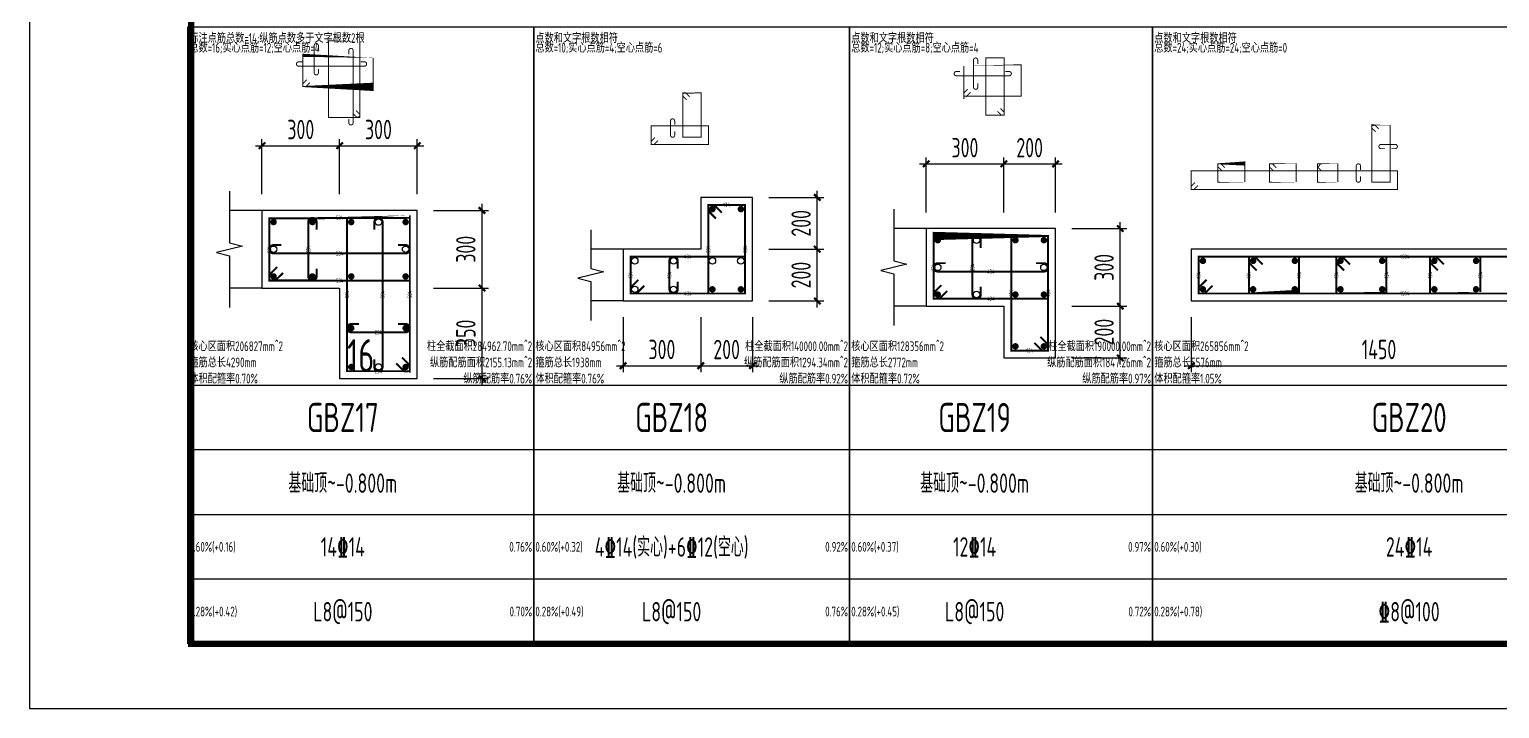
# Model space of a CAD drawing. Extents: x -1712635 to -854203, y -534641 to -21985.
# Drawn here: x -1375869 to -1353154, y -120393 to -109896 of the extents above; entities that cross this region are included whole.
import ezdxf
from ezdxf.enums import TextEntityAlignment as Align

# ---------------------------------------------------------------- set-up
doc = ezdxf.new("R2010")
doc.units = 0
doc.header["$LTSCALE"] = 1000
doc.layers.get('0').update_dxf_attribs({"linetype": 'CONTINUOUS'})
doc.layers.get('Defpoints').update_dxf_attribs({"linetype": 'CONTINUOUS'})
for name, color, linetype in [('-TK', 7, 'CONTINUOUS'), ('COLU_DE_DIM', 3, 'CONTINUOUS'), ('COLU_DE_TH', 7, 'CONTINUOUS'), ('LINK', 6, 'CONTINUOUS'), ('LINK-INDEX', 6, 'CONTINUOUS'), ('REIN', 6, 'CONTINUOUS'), ('TAB', 7, 'CONTINUOUS'), ('TAB_TEXT', 7, 'CONTINUOUS'), ('THIN', 7, 'CONTINUOUS')]:
    doc.layers.add(name, color=color, linetype=linetype)
doc.layers.add('箍筋长度', color=3, linetype='CONTINUOUS', plot=False)
doc.layers.add('配箍校核', color=34, linetype='CONTINUOUS', plot=False)
doc.styles.add('BW_Rein', font='Tssdeng.shx', dxfattribs={"width": 0.7, "bigfont": 'hztxt.shx'})
doc.styles.add('TSSD_DIMENSION', font='Tssdeng.shx', dxfattribs={"width": 0.7, "bigfont": 'tssdchn.shx'})
doc.styles.add('TSSD_REIN', font='tssdeng.shx', dxfattribs={"width": 0.7, "height": 300, "bigfont": 'tssdchn.shx'})
doc.dimstyles.new('TSSD_25_100', dxfattribs={"dimtxt": 300, "dimasz": 100, "dimexe": 100, "dimexo": 250, "dimgap": 100, "dimtad": 1, "dimdec": 0, "dimlfac": 0.25, "dimzin": 0, "dimdsep": 46, "dimtxsty": 'TSSD_DIMENSION', "dimblk": 'ARCHTICK', "dimcen": 0, "dimdle": 100, "dimclrt": 7, "dimadec": 0, "dimazin": 0, "dimtfac": 1, "dimtdec": 0, "dimtix": 1, "dimtmove": 2, "dimatfit": 3, "dimldrblk": 'ARCHTICK', "dimfxl": 0, "dimtolj": 1, "dimtzin": 0, "dimarcsym": 0})

# ---------------------------------------------------------------- blocks, each defined once
blk = doc.blocks.new('_ArchTick')
at = {"color": 0, "const_width": 0.35}
blk.add_lwpolyline([(-0.5, -0.5), (0.5, 0.5)], dxfattribs=at)
blk = doc.blocks.new('*D256')
at = {"layer": 'COLU_DE_DIM', "color": 0, "lineweight": -2}
for p, q in [((-1372376.066443432, -111693.2877394119), (-1370976.066443438, -111693.2877394119)), ((-1372276.066443432, -112443.2877394119), (-1372276.066443432, -111593.2877394119)), ((-1371076.066443438, -112443.2877394119), (-1371076.066443438, -111593.2877394119))]:
    blk.add_line(p, q, dxfattribs=at)
at = {"layer": 'Defpoints', "color": 0}
for p in [(-1371076.066443438, -111693.2877394119), (-1372276.066443432, -112693.2877394119), (-1371076.066443438, -112693.2877394119)]:
    blk.add_point(p, dxfattribs=at)
at = {"layer": 'COLU_DE_DIM', "color": 0, "lineweight": -2, "xscale": 100, "yscale": 100, "zscale": 100, "rotation": 180}
blk.add_blockref('_ArchTick', (-1372276.066443432, -111693.2877394119), dxfattribs=at)
at = {"layer": 'COLU_DE_DIM', "color": 0, "lineweight": -2, "xscale": 100, "yscale": 100, "zscale": 100}
blk.add_blockref('_ArchTick', (-1371076.066443438, -111693.2877394119), dxfattribs=at)
at = {"layer": 'COLU_DE_DIM', "color": 7, "insert": (-1371676.066443435, -111443.2877394119), "char_height": 300, "attachment_point": 5, "style": 'TSSD_DIMENSION'}
blk.add_mtext('\\A1;300', dxfattribs=at)
blk = doc.blocks.new('*D257')
at = {"layer": 'COLU_DE_DIM', "color": 0, "lineweight": -2}
for p, q in [((-1371176.066443438, -111693.2877394119), (-1369776.066443438, -111693.2877394119)), ((-1371076.066443438, -112443.2877394119), (-1371076.066443438, -111593.2877394119)), ((-1369876.066443438, -112443.2877394119), (-1369876.066443438, -111593.2877394119))]:
    blk.add_line(p, q, dxfattribs=at)
at = {"layer": 'Defpoints', "color": 0}
for p in [(-1369876.066443438, -111693.2877394119), (-1371076.066443438, -112693.2877394119), (-1369876.066443438, -112693.2877394119)]:
    blk.add_point(p, dxfattribs=at)
at = {"layer": 'COLU_DE_DIM', "color": 0, "lineweight": -2, "xscale": 100, "yscale": 100, "zscale": 100, "rotation": 180}
blk.add_blockref('_ArchTick', (-1371076.066443438, -111693.2877394119), dxfattribs=at)
at = {"layer": 'COLU_DE_DIM', "color": 0, "lineweight": -2, "xscale": 100, "yscale": 100, "zscale": 100}
blk.add_blockref('_ArchTick', (-1369876.066443438, -111693.2877394119), dxfattribs=at)
at = {"layer": 'COLU_DE_DIM', "color": 7, "insert": (-1370476.066443438, -111443.2877394119), "char_height": 300, "attachment_point": 5, "style": 'TSSD_DIMENSION'}
blk.add_mtext('\\A1;300', dxfattribs=at)
blk = doc.blocks.new('*D258')
at = {"layer": 'COLU_DE_DIM', "color": 0, "lineweight": -2}
for p, q in [((-1368876.066443438, -115392.7904348214), (-1368876.066443438, -113793.2877404629)), ((-1369626.066443438, -113893.2877404629), (-1368776.066443438, -113893.2877404629)), ((-1369626.066443438, -115292.7904348214), (-1368776.066443438, -115292.7904348214))]:
    blk.add_line(p, q, dxfattribs=at)
at = {"layer": 'Defpoints', "color": 0}
for p in [(-1369876.066443438, -113893.2877404629), (-1368876.066443438, -113893.2877404629), (-1369876.066443438, -115292.7904348214)]:
    blk.add_point(p, dxfattribs=at)
at = {"layer": 'COLU_DE_DIM', "color": 0, "lineweight": -2, "xscale": 100, "yscale": 100, "zscale": 100}
for p, rotation in [((-1368876.066443438, -113893.2877404629), 90), ((-1368876.066443438, -115292.7904348214), 270)]:
    blk.add_blockref('_ArchTick', p, dxfattribs=dict(at, rotation=rotation))
at = {"layer": 'COLU_DE_DIM', "color": 7, "insert": (-1369126.066443438, -114593.0390876424), "char_height": 300, "attachment_point": 5, "rotation": 90, "style": 'TSSD_DIMENSION'}
blk.add_mtext('\\A1;350', dxfattribs=at)
blk = doc.blocks.new('*D259')
at = {"layer": 'COLU_DE_DIM', "color": 0, "lineweight": -2}
for p, q in [((-1368876.066443438, -113993.2877404629), (-1368876.066443438, -112593.2877394375)), ((-1369626.066443438, -112693.2877394375), (-1368776.066443438, -112693.2877394375)), ((-1369626.066443438, -113893.2877404629), (-1368776.066443438, -113893.2877404629))]:
    blk.add_line(p, q, dxfattribs=at)
at = {"layer": 'Defpoints', "color": 0}
for p in [(-1369876.066443438, -112693.2877394375), (-1368876.066443438, -112693.2877394375), (-1369876.066443438, -113893.2877404629)]:
    blk.add_point(p, dxfattribs=at)
at = {"layer": 'COLU_DE_DIM', "color": 0, "lineweight": -2, "xscale": 100, "yscale": 100, "zscale": 100}
for p, rotation in [((-1368876.066443438, -112693.2877394375), 90), ((-1368876.066443438, -113893.2877404629), 270)]:
    blk.add_blockref('_ArchTick', p, dxfattribs=dict(at, rotation=rotation))
at = {"layer": 'COLU_DE_DIM', "color": 7, "insert": (-1369126.066443438, -113293.2877399504), "char_height": 300, "attachment_point": 5, "rotation": 90, "style": 'TSSD_DIMENSION'}
blk.add_mtext('\\A1;300', dxfattribs=at)
blk = doc.blocks.new('*D260')
at = {"layer": 'COLU_DE_DIM', "color": 0, "lineweight": -2}
for p, q in [((-1366696.451381668, -114342.7904348215), (-1366696.451381668, -115192.7904348215)), ((-1365496.451381821, -114342.7904348215), (-1365496.451381821, -115192.7904348215)), ((-1366796.451381668, -115092.7904348215), (-1365396.451381821, -115092.7904348215))]:
    blk.add_line(p, q, dxfattribs=at)
at = {"layer": 'Defpoints', "color": 0}
for p in [(-1366696.451381668, -114092.7904348215), (-1365496.451381821, -114092.7904348215), (-1365496.451381821, -115092.7904348215)]:
    blk.add_point(p, dxfattribs=at)
at = {"layer": 'COLU_DE_DIM', "color": 0, "lineweight": -2, "xscale": 100, "yscale": 100, "zscale": 100, "rotation": 180}
blk.add_blockref('_ArchTick', (-1366696.451381668, -115092.7904348215), dxfattribs=at)
at = {"layer": 'COLU_DE_DIM', "color": 0, "lineweight": -2, "xscale": 100, "yscale": 100, "zscale": 100}
blk.add_blockref('_ArchTick', (-1365496.451381821, -115092.7904348215), dxfattribs=at)
at = {"layer": 'COLU_DE_DIM', "color": 7, "insert": (-1366096.451381744, -114842.7904348215), "char_height": 300, "attachment_point": 5, "style": 'TSSD_DIMENSION'}
blk.add_mtext('\\A1;300', dxfattribs=at)
blk = doc.blocks.new('*D261')
at = {"layer": 'COLU_DE_DIM', "color": 0, "lineweight": -2}
for p, q in [((-1365496.451381821, -114342.7904348215), (-1365496.451381821, -115192.7904348215)), ((-1364696.451381821, -114342.7904348215), (-1364696.451381821, -115192.7904348215)), ((-1365596.451381821, -115092.7904348215), (-1364596.451381821, -115092.7904348215))]:
    blk.add_line(p, q, dxfattribs=at)
at = {"layer": 'Defpoints', "color": 0}
for p in [(-1365496.451381821, -114092.7904348215), (-1364696.451381821, -114092.7904348215), (-1364696.451381821, -115092.7904348215)]:
    blk.add_point(p, dxfattribs=at)
at = {"layer": 'COLU_DE_DIM', "color": 0, "lineweight": -2, "xscale": 100, "yscale": 100, "zscale": 100, "rotation": 180}
blk.add_blockref('_ArchTick', (-1365496.451381821, -115092.7904348215), dxfattribs=at)
at = {"layer": 'COLU_DE_DIM', "color": 0, "lineweight": -2, "xscale": 100, "yscale": 100, "zscale": 100}
blk.add_blockref('_ArchTick', (-1364696.451381821, -115092.7904348215), dxfattribs=at)
at = {"layer": 'COLU_DE_DIM', "color": 7, "insert": (-1365096.451381821, -114842.7904348215), "char_height": 300, "attachment_point": 5, "style": 'TSSD_DIMENSION'}
blk.add_mtext('\\A1;200', dxfattribs=at)
blk = doc.blocks.new('*D262')
at = {"layer": 'COLU_DE_DIM', "color": 0, "lineweight": -2}
for p, q in [((-1364446.451381821, -113292.7904347811), (-1363596.451381821, -113292.7904347811)), ((-1363696.451381821, -114192.7904347746), (-1363696.451381821, -113192.7904347811)), ((-1364446.451381821, -114092.7904347746), (-1363596.451381821, -114092.7904347746))]:
    blk.add_line(p, q, dxfattribs=at)
at = {"layer": 'Defpoints', "color": 0}
for p in [(-1364696.451381821, -113292.7904347811), (-1363696.451381821, -113292.7904347811), (-1364696.451381821, -114092.7904347746)]:
    blk.add_point(p, dxfattribs=at)
at = {"layer": 'COLU_DE_DIM', "color": 0, "lineweight": -2, "xscale": 100, "yscale": 100, "zscale": 100}
for p, rotation in [((-1363696.451381821, -113292.7904347811), 90), ((-1363696.451381821, -114092.7904347746), 270)]:
    blk.add_blockref('_ArchTick', p, dxfattribs=dict(at, rotation=rotation))
at = {"layer": 'COLU_DE_DIM', "color": 7, "insert": (-1363946.451381821, -113692.7904347781), "char_height": 300, "attachment_point": 5, "rotation": 90, "style": 'TSSD_DIMENSION'}
blk.add_mtext('\\A1;200', dxfattribs=at)
blk = doc.blocks.new('*D263')
at = {"layer": 'COLU_DE_DIM', "color": 0, "lineweight": -2}
for p, q in [((-1363696.451381821, -113392.7904347811), (-1363696.451381821, -112392.7904347676)), ((-1364446.451381821, -112492.7904347676), (-1363596.451381821, -112492.7904347676)), ((-1364446.451381821, -113292.7904347811), (-1363596.451381821, -113292.7904347811))]:
    blk.add_line(p, q, dxfattribs=at)
at = {"layer": 'Defpoints', "color": 0}
for p in [(-1364696.451381821, -112492.7904347676), (-1363696.451381821, -112492.7904347676), (-1364696.451381821, -113292.7904347811)]:
    blk.add_point(p, dxfattribs=at)
at = {"layer": 'COLU_DE_DIM', "color": 0, "lineweight": -2, "xscale": 100, "yscale": 100, "zscale": 100}
for p, rotation in [((-1363696.451381821, -112492.7904347676), 90), ((-1363696.451381821, -113292.7904347811), 270)]:
    blk.add_blockref('_ArchTick', p, dxfattribs=dict(at, rotation=rotation))
at = {"layer": 'COLU_DE_DIM', "color": 7, "insert": (-1363946.451381821, -112892.7904347746), "char_height": 300, "attachment_point": 5, "rotation": 90, "style": 'TSSD_DIMENSION'}
blk.add_mtext('\\A1;200', dxfattribs=at)
blk = doc.blocks.new('*D264')
at = {"layer": 'COLU_DE_DIM', "color": 0, "lineweight": -2}
for p, q in [((-1362114.754358639, -111973.8605514397), (-1360714.754358723, -111973.8605514397)), ((-1362014.754358639, -112723.8605514397), (-1362014.754358639, -111873.8605514397)), ((-1360814.754358723, -112723.8605514397), (-1360814.754358723, -111873.8605514397))]:
    blk.add_line(p, q, dxfattribs=at)
at = {"layer": 'Defpoints', "color": 0}
for p in [(-1360814.754358723, -111973.8605514397), (-1362014.754358639, -112973.8605514397), (-1360814.754358723, -112973.8605514397)]:
    blk.add_point(p, dxfattribs=at)
at = {"layer": 'COLU_DE_DIM', "color": 0, "lineweight": -2, "xscale": 100, "yscale": 100, "zscale": 100, "rotation": 180}
blk.add_blockref('_ArchTick', (-1362014.754358639, -111973.8605514397), dxfattribs=at)
at = {"layer": 'COLU_DE_DIM', "color": 0, "lineweight": -2, "xscale": 100, "yscale": 100, "zscale": 100}
blk.add_blockref('_ArchTick', (-1360814.754358723, -111973.8605514397), dxfattribs=at)
at = {"layer": 'COLU_DE_DIM', "color": 7, "insert": (-1361414.754358681, -111723.8605514397), "char_height": 300, "attachment_point": 5, "style": 'TSSD_DIMENSION'}
blk.add_mtext('\\A1;300', dxfattribs=at)
blk = doc.blocks.new('*D265')
at = {"layer": 'COLU_DE_DIM', "color": 0, "lineweight": -2}
for p, q in [((-1360914.754358723, -111973.8605514397), (-1359914.754358723, -111973.8605514397)), ((-1360814.754358723, -112723.8605514397), (-1360814.754358723, -111873.8605514397)), ((-1360014.754358723, -112723.8605514397), (-1360014.754358723, -111873.8605514397))]:
    blk.add_line(p, q, dxfattribs=at)
at = {"layer": 'Defpoints', "color": 0}
for p in [(-1360014.754358723, -111973.8605514397), (-1360814.754358723, -112973.8605514397), (-1360014.754358723, -112973.8605514397)]:
    blk.add_point(p, dxfattribs=at)
at = {"layer": 'COLU_DE_DIM', "color": 0, "lineweight": -2, "xscale": 100, "yscale": 100, "zscale": 100, "rotation": 180}
blk.add_blockref('_ArchTick', (-1360814.754358723, -111973.8605514397), dxfattribs=at)
at = {"layer": 'COLU_DE_DIM', "color": 0, "lineweight": -2, "xscale": 100, "yscale": 100, "zscale": 100}
blk.add_blockref('_ArchTick', (-1360014.754358723, -111973.8605514397), dxfattribs=at)
at = {"layer": 'COLU_DE_DIM', "color": 7, "insert": (-1360414.754358723, -111723.8605514397), "char_height": 300, "attachment_point": 5, "style": 'TSSD_DIMENSION'}
blk.add_mtext('\\A1;200', dxfattribs=at)
blk = doc.blocks.new('*D266')
at = {"layer": 'COLU_DE_DIM', "color": 0, "lineweight": -2}
for p, q in [((-1359764.754358723, -114173.8605583827), (-1358914.754358723, -114173.8605583827)), ((-1359014.754358723, -115073.8605584078), (-1359014.754358723, -114073.8605583827)), ((-1359764.754358723, -114973.8605584078), (-1358914.754358723, -114973.8605584078))]:
    blk.add_line(p, q, dxfattribs=at)
at = {"layer": 'Defpoints', "color": 0}
for p in [(-1360014.754358723, -114173.8605583827), (-1359014.754358723, -114173.8605583827), (-1360014.754358723, -114973.8605584078)]:
    blk.add_point(p, dxfattribs=at)
at = {"layer": 'COLU_DE_DIM', "color": 0, "lineweight": -2, "xscale": 100, "yscale": 100, "zscale": 100}
for p, rotation in [((-1359014.754358723, -114173.8605583827), 90), ((-1359014.754358723, -114973.8605584078), 270)]:
    blk.add_blockref('_ArchTick', p, dxfattribs=dict(at, rotation=rotation))
at = {"layer": 'COLU_DE_DIM', "color": 7, "insert": (-1359264.754358723, -114573.8605583955), "char_height": 300, "attachment_point": 5, "rotation": 90, "style": 'TSSD_DIMENSION'}
blk.add_mtext('\\A1;200', dxfattribs=at)
blk = doc.blocks.new('*D267')
at = {"layer": 'COLU_DE_DIM', "color": 0, "lineweight": -2}
for p, q in [((-1359014.754358723, -114273.8605583827), (-1359014.754358723, -112873.8605531747)), ((-1359764.754358723, -112973.8605531747), (-1358914.754358723, -112973.8605531747)), ((-1359764.754358723, -114173.8605583827), (-1358914.754358723, -114173.8605583827))]:
    blk.add_line(p, q, dxfattribs=at)
at = {"layer": 'Defpoints', "color": 0}
for p in [(-1360014.754358723, -112973.8605531747), (-1359014.754358723, -112973.8605531747), (-1360014.754358723, -114173.8605583827)]:
    blk.add_point(p, dxfattribs=at)
at = {"layer": 'COLU_DE_DIM', "color": 0, "lineweight": -2, "xscale": 100, "yscale": 100, "zscale": 100}
for p, rotation in [((-1359014.754358723, -112973.8605531747), 90), ((-1359014.754358723, -114173.8605583827), 270)]:
    blk.add_blockref('_ArchTick', p, dxfattribs=dict(at, rotation=rotation))
at = {"layer": 'COLU_DE_DIM', "color": 7, "insert": (-1359264.754358723, -113573.8605557789), "char_height": 300, "attachment_point": 5, "rotation": 90, "style": 'TSSD_DIMENSION'}
blk.add_mtext('\\A1;300', dxfattribs=at)
blk = doc.blocks.new('A1')
blk.add_lwpolyline([(0, 59400), (0, 0), (84100, 0), (84100, 59400)], close=True)
at = {"const_width": 100}
blk.add_lwpolyline([(2500, 58400), (2500, 1000), (83100, 1000), (83100, 58400)], close=True, dxfattribs=at)
blk = doc.blocks.new('*D2584')
at = {"layer": 'COLU_DE_DIM', "color": 0, "lineweight": -2}
for p, q in [((-1357917.867364272, -114342.7904348215), (-1357917.867364272, -115192.7904348215)), ((-1352117.851819812, -114342.7904348215), (-1352117.851819812, -115192.7904348215)), ((-1358017.867364272, -115092.7904348215), (-1352017.851819812, -115092.7904348215))]:
    blk.add_line(p, q, dxfattribs=at)
at = {"layer": 'Defpoints', "color": 0}
for p in [(-1357917.867364272, -114092.7904348215), (-1352117.851819812, -114092.7904348215), (-1352117.851819812, -115092.7904348215)]:
    blk.add_point(p, dxfattribs=at)
at = {"layer": 'COLU_DE_DIM', "color": 0, "lineweight": -2, "xscale": 100, "yscale": 100, "zscale": 100, "rotation": 180}
blk.add_blockref('_ArchTick', (-1357917.867364272, -115092.7904348215), dxfattribs=at)
at = {"layer": 'COLU_DE_DIM', "color": 0, "lineweight": -2, "xscale": 100, "yscale": 100, "zscale": 100}
blk.add_blockref('_ArchTick', (-1352117.851819812, -115092.7904348215), dxfattribs=at)
at = {"layer": 'COLU_DE_DIM', "color": 7, "insert": (-1355017.859592042, -114842.7904348215), "char_height": 300, "attachment_point": 5, "style": 'TSSD_DIMENSION'}
blk.add_mtext('\\A1;1450', dxfattribs=at)

msp = doc.modelspace()

# ---------------------------------------------------------------- linework, layer by layer
at = {"layer": 'COLU_DE_TH'}
msp.add_lwpolyline([(-1351317.851819824, -111692.7904341149), (-1352117.851819812, -111692.816768388), (-1352117.851819802, -113292.7904348215), (-1357917.867364272, -113292.7904348215), (-1357917.867364272, -114092.7904348215), (-1351317.851819802, -114092.7904348215), (-1351317.851819824, -111692.7904341149)], close=True, dxfattribs=at)
at = {"layer": 'COLU_DE_TH', "color": 7}
for points in [[(-1366696.451381668, -113292.7904347811), (-1366696.451381593, -114092.7904347746), (-1364696.451381821, -114092.7904347676), (-1364696.451381821, -112492.7904347676), (-1365496.451381821, -112492.7904347676), (-1365496.451381821, -113292.7904347676), (-1366696.451381668, -113292.7904347811)], [(-1372276.066443432, -112693.2877394375), (-1372276.06644342, -113893.2877404629), (-1371076.066443438, -113893.2877394119), (-1371076.066443438, -115292.7904348215), (-1369876.066443438, -115292.7904348215), (-1369876.066443438, -112693.2877394119), (-1372276.066443432, -112693.2877394375)], [(-1362014.754358639, -112973.8605531747), (-1362014.754358641, -114173.8605583827), (-1360814.754358723, -114173.8605584078), (-1360814.754358723, -114973.8605584078), (-1360014.754358723, -114973.8605584078), (-1360014.754359304, -112973.8605514397), (-1362014.754358639, -112973.8605531747)]]:
    msp.add_lwpolyline(points, close=True, dxfattribs=at)
at = {"layer": 'LINK', "color": 6, "const_width": 30}
for points in [[(-1365261.45138176, -112819.7143163632), (-1365381.451381821, -112699.7143164241), (-1365381.451381824, -112607.7904347484), (-1364811.45138182, -112607.7904347404), (-1364811.45138182, -113977.7904347663), (-1365381.451381824, -113977.7904347752), (-1365381.451381824, -112607.7904347484), (-1365289.527500233, -112607.790434742), (-1365169.527500172, -112727.7904346811)], [(-1371949.14256184, -113658.2877401948), (-1372069.142561747, -113778.2877402878), (-1372161.066443421, -113778.2877403666), (-1372161.06644343, -112808.2877394308), (-1369991.066443416, -112808.2877394049), (-1369991.066443416, -113778.2877384664), (-1372161.066443421, -113778.2877403666), (-1372161.066443423, -113686.3638587541), (-1372041.066443516, -113566.3638586612)], [(-1370111.06644323, -114965.8665532415), (-1369991.066443441, -115085.8665534517), (-1369991.066443441, -115177.790434817), (-1370961.066443434, -115177.790434817), (-1370961.066443435, -112808.2877394354), (-1369991.066443437, -112808.287739425), (-1369991.066443441, -115177.790434817), (-1370082.990325133, -115177.7904348217), (-1370202.990324923, -115057.7904346115)], [(-1361687.830477085, -113938.8605584499), (-1361807.830477141, -114058.8605583938), (-1361899.75435864, -114058.8605583921), (-1361899.754358638, -113088.8605530759), (-1360129.754359265, -113088.8605515457), (-1360129.754358983, -114058.860558433), (-1361899.75435864, -114058.8605583921), (-1361899.754358627, -113966.936676822), (-1361779.754358571, -113846.9366768782)], [(-1360249.754358845, -114646.9366767475), (-1360129.754358786, -114766.9366766881), (-1360129.75435876, -114858.8605583775), (-1360699.754358726, -114858.8605583775), (-1360699.754358726, -113088.8605520084), (-1360129.75435927, -113088.8605515138), (-1360129.75435876, -114858.8605583775), (-1360221.678240389, -114858.860558382), (-1360341.678240448, -114738.8605584414)], [(-1366369.52750008, -113857.7904347491), (-1366489.527500051, -113977.7904347782), (-1366581.451381612, -113977.7904347789), (-1366581.451381666, -113407.7904347788), (-1364811.451381872, -113407.7904347634), (-1364811.451381872, -113977.7904347759), (-1366581.451381612, -113977.7904347789), (-1366581.451381612, -113885.8665532626), (-1366461.451381641, -113765.8665532335)]]:
    msp.add_lwpolyline(points, dxfattribs=at)
for points in [[(-1371431.06631748, -112993.2882356482), (-1371431.06631748, -112873.2882356482, 1), (-1371561.06631748, -112873.2882356482), (-1371561.0656228, -113713.3021421537, 1), (-1371431.0656228, -113713.3021421537), (-1371431.0656228, -113593.3021421537)], [(-1370541.066443437, -114992.7904348148), (-1370541.066443437, -115112.7904348148, 1), (-1370411.066443437, -115112.7904348148), (-1370411.066443438, -112873.2877394262, 1), (-1370541.066443438, -112873.2877394262), (-1370541.066443438, -112993.2877394262)], [(-1361169.754358684, -113273.8605519789), (-1361169.754358684, -113153.8605519789, 1), (-1361299.754358684, -113153.8605519789), (-1361299.754358684, -113993.8605584159, 1), (-1361169.754358684, -113993.8605584159), (-1361169.754358684, -113873.8605584159)], [(-1371976.066443421, -113228.2877398671), (-1372096.066443421, -113228.2877398671, 1), (-1372096.066443421, -113358.2877398671), (-1370056.066443423, -113358.2877398427, 1), (-1370056.066443423, -113228.2877398427), (-1370176.066443423, -113228.2877398427)], [(-1365851.451381739, -113592.7904347655), (-1365851.451381739, -113472.7904347655, 1), (-1365981.451381739, -113472.7904347655), (-1365981.451381739, -113912.7904347776, 1), (-1365851.451381739, -113912.7904347776), (-1365851.451381739, -113792.7904347776)], [(-1361714.754358275, -113508.8605557038), (-1361834.754358275, -113508.8605557038, 1), (-1361834.754358275, -113638.8605557038), (-1360194.754358893, -113638.860554286, 1), (-1360194.754358893, -113508.860554286), (-1360314.754358893, -113508.860554286)], [(-1370776.065815312, -114447.7904214885), (-1370896.065815312, -114447.7904214885, 1), (-1370896.065815312, -114577.7904214885), (-1370056.066462455, -114577.7904481172, 1), (-1370056.066462455, -114447.7904481172), (-1370176.066462455, -114447.7904481172)]]:
    msp.add_lwpolyline(points, format="xyb", dxfattribs=at)
at = {"layer": 'LINK', "const_width": 30}
for points in [[(-1357590.943482731, -113857.790434832), (-1357710.94348274, -113977.7904348231), (-1357802.86736427, -113977.7904348228), (-1357802.86736427, -113407.7904348231), (-1351432.851819803, -113407.7904348227), (-1351432.851819797, -113977.7904348223), (-1357802.86736427, -113977.7904348228), (-1357802.867364265, -113885.8665532843), (-1357682.867364257, -113765.8665532932)], [(-1356907.867364296, -113619.7143163776), (-1357027.86736427, -113499.7143163511), (-1357027.86736427, -113407.7904348173), (-1356252.86736427, -113407.790434821), (-1356252.867364267, -113977.7904348243), (-1357027.86736427, -113977.7904348208), (-1357027.86736427, -113407.7904348173), (-1356935.943482694, -113407.790434816), (-1356815.94348272, -113527.7904348426)], [(-1355557.867364296, -113619.7143163776), (-1355677.86736427, -113499.7143163511), (-1355677.86736427, -113407.7904348173), (-1354902.86736427, -113407.790434821), (-1354902.867364267, -113977.7904348243), (-1355677.86736427, -113977.7904348208), (-1355677.86736427, -113407.7904348173), (-1355585.943482694, -113407.790434816), (-1355465.94348272, -113527.7904348426)], [(-1354107.867364296, -113619.7143163707), (-1354227.86736427, -113499.7143163441), (-1354227.86736427, -113407.7904348103), (-1353452.86736427, -113407.790434814), (-1353452.867364267, -113977.7904348174), (-1354227.86736427, -113977.7904348138), (-1354227.86736427, -113407.7904348103), (-1354135.943482694, -113407.7904348091), (-1354015.94348272, -113527.7904348356)]]:
    msp.add_lwpolyline(points, dxfattribs=at)
at = {"layer": 'LINK-INDEX', "color": 6, "const_width": 15.00000095367432}
for points in [[(-1371404.527017647, -110207.3190151982), (-1371404.527017647, -110147.3190151982, 1), (-1371469.527017647, -110147.3190151982), (-1371469.527017647, -110567.3190184167, 1), (-1371404.527017647, -110567.3190184167), (-1371404.527017647, -110507.3190184167)], [(-1371651.066443428, -110398.091793041), (-1371711.066443428, -110398.091793041, 1), (-1371711.066443428, -110463.091793041), (-1370691.066443429, -110463.0917930289, 1), (-1370691.066443429, -110398.0917930289), (-1370751.066443429, -110398.0917930289)], [(-1370933.566443436, -111280.3431405149), (-1370933.566443436, -111340.3431405149, 1), (-1370868.566443436, -111340.3431405149), (-1370868.566443436, -110220.5917928206, 1), (-1370933.566443436, -110220.5917928206), (-1370933.566443436, -110280.5917928206)], [(-1361217.254358683, -110429.4310542363), (-1361217.254358683, -110369.4310542363, 1), (-1361282.254358683, -110369.4310542363), (-1361282.254358683, -110789.4310574548, 1), (-1361217.254358683, -110789.4310574548), (-1361217.254358683, -110729.4310574548)], [(-1361489.754358479, -110546.9310560988), (-1361549.754358479, -110546.9310560988, 1), (-1361549.754358479, -110611.9310560988), (-1360729.754358788, -110611.9310553899, 1), (-1360729.754358788, -110546.9310553899), (-1360789.754358788, -110546.9310553899)], [(-1365898.951381742, -111370.2887885715), (-1365898.951381742, -111310.2887885715, 1), (-1365963.951381742, -111310.2887885715), (-1365963.951381742, -111530.2887885776, 1), (-1365898.951381742, -111530.2887885776), (-1365898.951381742, -111470.2887885776)]]:
    msp.add_lwpolyline(points, format="xyb", dxfattribs=at)
for points in [[(-1370823.566443636, -111150.2559751105), (-1370763.566443431, -111210.2559749055), (-1370763.566443434, -111256.2179158866), (-1371248.566443434, -111256.2179158866), (-1371248.566443434, -110071.4665681959), (-1370763.566443432, -110071.4665681907), (-1370763.566443434, -111256.2179158866), (-1370809.528384095, -111256.2179158837), (-1370869.528384299, -111196.2179160887)], [(-1371537.604502641, -110718.0917933258), (-1371597.604502601, -110778.0917933655), (-1371643.566443436, -110778.0917934037), (-1371643.566443441, -110293.0917929446), (-1370558.566443413, -110293.0917929316), (-1370558.566443412, -110778.0917924536), (-1371643.566443436, -110778.0917934037), (-1371643.566443426, -110732.1298526019), (-1371583.566443465, -110672.1298525622)], [(-1360867.254358651, -111115.9691165089), (-1360807.25435874, -111175.9691165975), (-1360807.254358721, -111221.9310573886), (-1361092.254358697, -111221.9310573886), (-1361092.254358697, -110336.9310542648), (-1360807.254358975, -110336.9310540175), (-1360807.254358721, -111221.9310573886), (-1360853.216299675, -111221.9310573972), (-1360913.216299586, -111161.9310573086)], [(-1361326.29241784, -110866.931057883), (-1361386.292417606, -110926.9310581168), (-1361432.254358647, -110926.9310581082), (-1361432.254358646, -110441.9310554654), (-1360547.254358976, -110441.9310547003), (-1360547.254358835, -110926.9310581287), (-1361432.254358647, -110926.9310581082), (-1361432.25435863, -110880.9691174504), (-1361372.254358864, -110820.9691172166)], [(-1365713.951381492, -110983.750729316), (-1365773.951381773, -110923.7507295967), (-1365773.951381772, -110877.78878855), (-1365488.951381792, -110877.788788546), (-1365488.951381792, -111562.7887886007), (-1365773.951381772, -111562.7887886051), (-1365773.951381772, -110877.78878855), (-1365727.989441173, -110877.7887885667), (-1365667.989440892, -110937.788788286)], [(-1366157.989440893, -111612.7887886012), (-1366217.989440923, -111672.7887885715), (-1366263.951381697, -111672.7887885764), (-1366263.951381724, -111387.7887885809), (-1365378.951381793, -111387.7887885732), (-1365378.951381793, -111672.7887885749), (-1366263.951381697, -111672.7887885764), (-1366263.951381708, -111626.8268477411), (-1366203.951381678, -111566.8268477707)]]:
    msp.add_lwpolyline(points, dxfattribs=at)
at = {"layer": 'LINK-INDEX', "const_width": 15.00000095367432}
for points in [[(-1355068.758050722, -111479.7540138028), (-1355128.759038281, -111419.7550013781), (-1355128.759038285, -111373.7938170237), (-1354843.759038294, -111373.7844354389), (-1354843.759038283, -112258.7825429896), (-1355128.759038277, -112258.7825429895), (-1355128.759038285, -111373.7938170237), (-1355082.797853994, -111373.7923040743), (-1355022.796866435, -111433.7913164991)], [(-1357445.587478343, -112079.7408627805), (-1357505.587478334, -112019.7408627711), (-1357505.587478334, -111973.7789220258), (-1357090.585535271, -111973.7789220277), (-1357090.58553527, -112258.7789220305), (-1357505.587478334, -112258.7789220288), (-1357505.587478334, -111973.7789220258), (-1357459.625537573, -111973.7789220242), (-1357399.625537582, -112033.7789220336)], [(-1356650.558838966, -112079.7408627805), (-1356710.558838957, -112019.7408627711), (-1356710.558838957, -111973.7789220258), (-1356295.556895894, -111973.7789220277), (-1356295.556895892, -112258.7789220305), (-1356710.558838957, -112258.7789220288), (-1356710.558838957, -111973.7789220258), (-1356664.596898195, -111973.7789220242), (-1356604.596898205, -112033.7789220336)], [(-1355908.764867483, -112079.7408627805), (-1355968.764867474, -112019.7408627711), (-1355968.764867474, -111973.7789220258), (-1355653.762924411, -111973.7789220277), (-1355653.762924409, -112258.7789220305), (-1355968.764867474, -112258.7789220288), (-1355968.764867474, -111973.7789220258), (-1355922.802926712, -111973.7789220242), (-1355962.802926722, -112033.7789220336)], [(-1357812.804869754, -112308.7789220855), (-1357872.804869812, -112368.7789220285), (-1357918.766810525, -112368.7789220294), (-1357918.766810525, -112083.7789220283), (-1354733.759038294, -112083.7789220282), (-1354733.75903829, -112368.7789220292), (-1357918.766810525, -112368.7789220294), (-1357918.766810531, -112322.8169812219), (-1357858.766810474, -112262.8169812789)]]:
    msp.add_lwpolyline(points, dxfattribs=at)
for points in [[(-1354826.25903829, -111738.7804031804), (-1354766.25903829, -111738.7804031804, 1), (-1354766.25903829, -111673.7804031804), (-1354986.259038285, -111673.7804031804, 1), (-1354986.259038285, -111738.7804031804), (-1354926.259038285, -111738.7804031804)], [(-1355303.760981344, -112066.2789220333), (-1355303.760981344, -112006.2789220333, 1), (-1355368.760981344, -112006.2789220333), (-1355368.760981342, -112226.2789220328, 1), (-1355303.760981342, -112226.2789220328), (-1355303.760981342, -112166.2789220328)]]:
    msp.add_lwpolyline(points, format="xyb", dxfattribs=at)
at = {"layer": 'REIN', "color": 6, "const_width": 50}
for points in [[(-1365341.45138182, -112672.7904347621, 1), (-1365291.45138182, -112672.7904347621, 1), (-1365341.45138182, -112672.7904347621)], [(-1364901.451381824, -112672.7904347559, 1), (-1364851.451381824, -112672.7904347559, 1), (-1364901.451381824, -112672.7904347559)], [(-1372121.066443426, -112873.2877394264, 1), (-1372071.066443426, -112873.2877394264, 1), (-1372121.066443426, -112873.2877394264)], [(-1371521.06631748, -112873.2882356482, 1), (-1371471.06631748, -112873.2882356482, 1), (-1371521.06631748, -112873.2882356482)], [(-1370921.066443434, -112873.2877394158, 1), (-1370871.066443434, -112873.2877394158, 1), (-1370921.066443434, -112873.2877394158)], [(-1370081.066443428, -112873.287739402, 1), (-1370031.066443428, -112873.287739402, 1), (-1370081.066443428, -112873.287739402)], [(-1361859.754358639, -113153.8605530189, 1), (-1361809.754358639, -113153.8605530189, 1), (-1361859.754358639, -113153.8605530189)], [(-1360659.75435873, -113153.8605519788, 1), (-1360609.75435873, -113153.8605519788, 1), (-1360659.75435873, -113153.8605519788)], [(-1360219.754359256, -113153.8605516011, 1), (-1360169.754359256, -113153.8605516011, 1), (-1360219.754359256, -113153.8605516011)], [(-1372121.066443419, -113713.2877403078, 1), (-1372071.066443419, -113713.2877403078, 1), (-1372121.066443419, -113713.2877403078)], [(-1371521.0656228, -113713.3021421537, 1), (-1371471.0656228, -113713.3021421537, 1), (-1371521.0656228, -113713.3021421537)], [(-1370921.066443434, -113713.2877392586, 1), (-1370871.066443434, -113713.2877392586, 1), (-1370921.066443434, -113713.2877392586)], [(-1370081.066443432, -113713.287738523, 1), (-1370031.066443432, -113713.287738523, 1), (-1370081.066443432, -113713.287738523)], [(-1365341.451381812, -113912.7904347775, 1), (-1365291.451381812, -113912.7904347775, 1), (-1365341.451381812, -113912.7904347775)], [(-1364901.451381838, -113912.7904347745, 1), (-1364851.451381838, -113912.7904347745, 1), (-1364901.451381838, -113912.7904347745)], [(-1361859.75435864, -113993.8605583888, 1), (-1361809.75435864, -113993.8605583888, 1), (-1361859.75435864, -113993.8605583888)], [(-1360659.75435873, -113993.8605584159, 1), (-1360609.75435873, -113993.8605584159, 1), (-1360659.75435873, -113993.8605584159)], [(-1360219.754359018, -113993.860558426, 1), (-1360169.754359018, -113993.860558426, 1), (-1360219.754359018, -113993.860558426)], [(-1370921.065815312, -114512.7904214885, 1), (-1370871.065815312, -114512.7904214885, 1), (-1370921.065815312, -114512.7904214885)], [(-1370081.066462455, -114512.7904481172, 1), (-1370031.066462455, -114512.7904481172, 1), (-1370081.066462455, -114512.7904481172)], [(-1360659.754358725, -114793.8605584027, 1), (-1360609.754358725, -114793.8605584027, 1), (-1360659.754358725, -114793.8605584027)], [(-1360219.754358785, -114793.8605584027, 1), (-1360169.754358785, -114793.8605584027, 1), (-1360219.754358785, -114793.8605584027)], [(-1370921.066443436, -115112.790434815, 1), (-1370871.066443436, -115112.790434815, 1), (-1370921.066443436, -115112.790434815)], [(-1370081.066443438, -115112.790434815, 1), (-1370031.066443438, -115112.790434815, 1), (-1370081.066443438, -115112.790434815)]]:
    msp.add_lwpolyline(points, format="xyb", close=True, dxfattribs=at)
at = {"layer": 'REIN', "const_width": 50}
for points in [[(-1357762.867364272, -113472.7904348227, 1), (-1357712.867364272, -113472.7904348227, 1), (-1357762.867364272, -113472.7904348227)], [(-1356987.867364272, -113472.7904348169, 1), (-1356937.867364272, -113472.7904348169, 1), (-1356987.867364272, -113472.7904348169)], [(-1356342.867364274, -113472.7904348461, 1), (-1356292.867364274, -113472.7904348461, 1), (-1356342.867364274, -113472.7904348461)], [(-1355637.867364272, -113472.7904348227, 1), (-1355587.867364272, -113472.7904348227, 1), (-1355637.867364272, -113472.7904348227)], [(-1354992.867364274, -113472.790434821, 1), (-1354942.867364274, -113472.790434821, 1), (-1354992.867364274, -113472.790434821)], [(-1354187.867364272, -113472.7904348031, 1), (-1354137.867364272, -113472.7904348031, 1), (-1354187.867364272, -113472.7904348031)], [(-1353542.867364274, -113472.790434814, 1), (-1353492.867364274, -113472.790434814, 1), (-1353542.867364274, -113472.790434814)], [(-1357762.867364272, -113912.790434822, 1), (-1357712.867364272, -113912.790434822, 1), (-1357762.867364272, -113912.790434822)], [(-1356987.867364272, -113912.7904348162, 1), (-1356937.867364272, -113912.7904348162, 1), (-1356987.867364272, -113912.7904348162)], [(-1356342.867364268, -113912.7904348441, 1), (-1356292.867364268, -113912.7904348441, 1), (-1356342.867364268, -113912.7904348441)], [(-1355637.867364272, -113912.790434822, 1), (-1355587.867364272, -113912.790434822, 1), (-1355637.867364272, -113912.790434822)], [(-1354992.867364268, -113912.7904348189, 1), (-1354942.867364268, -113912.7904348189, 1), (-1354992.867364268, -113912.7904348189)], [(-1354187.867364272, -113912.7904348024, 1), (-1354137.867364272, -113912.7904348024, 1), (-1354187.867364272, -113912.7904348024)], [(-1353542.867364268, -113912.790434812, 1), (-1353492.867364268, -113912.790434812, 1), (-1353542.867364268, -113912.790434812)]]:
    msp.add_lwpolyline(points, format="xyb", close=True, dxfattribs=at)
at = {"layer": 'REIN', "color": 6}
for centre in [(-1370476.066443438, -112873.2877394262), (-1361234.754358684, -113153.8605519789), (-1372096.066443421, -113293.2877398671), (-1370056.066443423, -113293.2877398427), (-1366516.451381639, -113472.7904347728), (-1365916.451381739, -113472.7904347655), (-1365316.451381797, -113472.7904347624), (-1364876.451381847, -113472.7904347624), (-1361834.754358275, -113573.8605557038), (-1360194.754358893, -113573.860554286), (-1366516.451381639, -113912.790434785), (-1365916.451381739, -113912.7904347776), (-1361234.754358684, -113993.8605584159), (-1370476.066443437, -115112.7904348148)]:
    msp.add_circle(centre, 50, dxfattribs=at)
at = {"layer": 'TAB', "color": 7}
for points in [[(-1373423.028056948, -109854.0966134834), (-1368076.737019093, -109854.0966134834), (-1368076.737019093, -119392.7904348214), (-1373423.028056948, -119392.7904348214), (-1373423.028056948, -109854.0966134834), (-1373423.028056948, -115392.7904348214), (-1368076.737019093, -115392.7904348214), (-1368076.737019093, -116392.7904348214), (-1373423.028056948, -116392.7904348214), (-1373423.028056948, -117392.7904348214), (-1368076.737019093, -117392.7904348214), (-1368076.737019093, -118392.7904348214), (-1373423.028056948, -118392.7904348214)], [(-1368076.737019093, -109854.0966134835), (-1363196.451381821, -109854.0966134835), (-1363196.451381821, -119392.7904348215), (-1368076.737019093, -119392.7904348215), (-1368076.737019093, -109854.0966134835), (-1368076.737019093, -115392.7904348215), (-1363196.451381821, -115392.7904348215), (-1363196.451381821, -116392.7904348215), (-1368076.737019093, -116392.7904348215), (-1368076.737019093, -117392.7904348215), (-1363196.451381821, -117392.7904348215), (-1363196.451381821, -118392.7904348215), (-1368076.737019093, -118392.7904348215)], [(-1363196.451381821, -109854.0966134835), (-1358514.754358723, -109854.0966134835), (-1358514.754358723, -119392.7904348215), (-1363196.451381821, -119392.7904348215), (-1363196.451381821, -109854.0966134835), (-1363196.451381821, -115392.7904348215), (-1358514.754358723, -115392.7904348215), (-1358514.754358723, -116392.7904348215), (-1363196.451381821, -116392.7904348215), (-1363196.451381821, -117392.7904348215), (-1358514.754358723, -117392.7904348215), (-1358514.754358723, -118392.7904348215), (-1363196.451381821, -118392.7904348215)]]:
    msp.add_lwpolyline(points, dxfattribs=at)
at = {"layer": 'TAB'}
msp.add_lwpolyline([(-1358514.754358723, -109854.0966134835), (-1350017.851819802, -109854.0966134835), (-1350017.851819802, -119392.7904348215), (-1358514.754358723, -119392.7904348215), (-1358514.754358723, -109854.0966134835), (-1358514.754358723, -115392.7904348215), (-1350017.851819802, -115392.7904348215), (-1350017.851819802, -116392.7904348215), (-1358514.754358723, -116392.7904348215), (-1358514.754358723, -117392.7904348215), (-1350017.851819802, -117392.7904348215), (-1350017.851819802, -118392.7904348215), (-1358514.754358723, -118392.7904348215)], dxfattribs=at)
at = {"layer": 'THIN', "color": 7}
for p, q in [((-1372276.066443432, -112693.2877394375), (-1372776.066443432, -112693.2877394421)), ((-1362014.754358639, -112973.8605531747), (-1362514.754358639, -112973.8605531738)), ((-1366696.451381668, -113292.7904347811), (-1367196.451381668, -113292.790434828)), ((-1372276.06644342, -113893.2877404629), (-1372776.06644342, -113893.2877404675)), ((-1366696.451381593, -114092.7904347746), (-1367196.451381593, -114092.7904348215)), ((-1362014.754358641, -114173.8605583827), (-1362514.754358641, -114173.8605583817))]:
    msp.add_line(p, q, dxfattribs=at)
for points in [[(-1372776.066443434, -112393.2877394421), (-1372776.066443427, -113193.2877399548), (-1372576.066443427, -113243.287739953), (-1372976.066443426, -113343.2877399567), (-1372776.066443425, -113393.2877399548), (-1372776.066443418, -114193.2877404675)], [(-1362514.754358639, -112673.8605531738), (-1362514.75435864, -113473.8605557778), (-1362314.75435864, -113523.8605557782), (-1362714.75435864, -113623.8605557773), (-1362514.75435864, -113673.8605557778), (-1362514.754358642, -114473.8605583817)], [(-1367196.451381696, -112992.790434828), (-1367196.45138164, -113592.7904348247), (-1366996.451381635, -113642.7904348059), (-1367396.451381626, -113742.7904348436), (-1367196.451381621, -113792.7904348247), (-1367196.451381565, -114392.7904348215)]]:
    msp.add_lwpolyline(points, dxfattribs=at)

# ---------------------------------------------------------------- block references
at = {"layer": '-TK'}
msp.add_blockref('A1', (-1375868.904238457, -120392.7904348215), dxfattribs=at)

# ---------------------------------------------------------------- texts
at = {"layer": 'TAB_TEXT', "color": 7, "style": 'TSSD_REIN', "width": 0.7}
for s, height, p in [('GBZ17', 450, (-1371026.73701909, -115892.7904348214)), ('GBZ18', 450, (-1365946.451381744, -115892.7904348215)), ('GBZ19', 450, (-1361264.754358682, -115892.7904348215)), ('基础顶~-0.800m', 300, (-1371026.73701909, -116892.7904348214)), ('基础顶~-0.800m', 300, (-1365946.451381744, -116892.7904348215)), ('基础顶~-0.800m', 300, (-1361264.754358682, -116892.7904348215)), ('L8@150', 300, (-1371026.73701909, -118892.7904348214)), ('L8@150', 300, (-1365946.451381744, -118892.7904348215)), ('L8@150', 300, (-1361264.754358682, -118892.7904348215))]:
    msp.add_text(s, height=height, dxfattribs=at).set_placement(p, align=Align.MIDDLE)
at = {"layer": 'TAB_TEXT', "style": 'TSSD_REIN', "width": 0.7}
for s, height, p in [('GBZ20', 450, (-1354552.018461506, -115892.7904348215)), ('基础顶~-0.800m', 300, (-1354552.018461506, -116892.7904348215))]:
    msp.add_text(s, height=height, dxfattribs=at).set_placement(p, align=Align.MIDDLE)
at = {"layer": 'TAB_TEXT', "color": 1, "style": 'TSSD_REIN', "width": 0.7}
for s, p in [('14%%13214', (-1371026.73701909, -117892.7904348214)), ('4%%13214(实心)+6%%13212(空心)', (-1365946.451381744, -117892.7904348215)), ('12%%13214', (-1361264.754358682, -117892.7904348215)), ('24%%13214', (-1354552.018461506, -117892.7904348215)), ('%%1328@100', (-1354552.018461506, -118892.7904348215))]:
    msp.add_text(s, height=300, dxfattribs=at).set_placement(p, align=Align.MIDDLE)
at = {"layer": '箍筋长度', "style": 'BW_Rein', "width": 0.7}
for s, p in [('134', (-1365096.451381821, -112607.7904347444)), ('534', (-1371076.066443434, -112808.2877394179)), ('534', (-1371076.066443432, -113358.2877398549)), ('434', (-1365696.451381739, -113407.7904347711)), ('1584', (-1354617.85959204, -113407.7904348229)), ('434', (-1365696.451381712, -113977.7904347726)), ('1584', (-1354617.859592038, -113977.7904348226)), ('134', (-1360414.75435874, -114858.8605583775)), ('234', (-1370476.066443438, -115177.790434817))]:
    msp.add_text(s, height=65, dxfattribs=at).set_placement(p, align=Align.MIDDLE_CENTER)
for s, rotation, p in [('434', 4.953387222139742e-08, (-1361014.754358955, -113088.8605523108)), ('234', 90.00000000053359, (-1372161.066443425, -113293.2877398992)), ('234', 90.0000473827587, (-1371561.065970146, -113293.2877396332)), ('334', 90, (-1365381.451381824, -113292.7904347688)), ('334', 90, (-1364811.45138182, -113292.7904347678)), ('234', 89.99999999988883, (-1361899.754358639, -113573.86055573)), ('234', 90, (-1361299.754358684, -113573.8605554761)), ('534', 5.017170115080395e-08, (-1371076.06644343, -113778.2877394165)), ('134', 90.00000000536942, (-1366581.451381639, -113692.790434777)), ('134', 90, (-1365981.451381739, -113692.7904347726)), ('434', 4.953387221741277e-08, (-1361014.754358876, -113638.8605549949)), ('134', 90.00000000001667, (-1357802.86736427, -113692.7904348215)), ('134', 90, (-1357027.86736427, -113692.7904348215)), ('134', 90.00000000026681, (-1356252.867364269, -113692.7904348215)), ('134', 90, (-1355677.86736427, -113692.7904348215)), ('134', 90.00000000026681, (-1354902.867364269, -113692.7904348215)), ('134', 90, (-1354227.86736427, -113692.7904348215)), ('134', 90.00000000026681, (-1353452.867364269, -113692.7904348215)), ('584', 90.00000000003078, (-1370961.066443435, -113993.0390871225)), ('584', 90.00000000003078, (-1370411.066443437, -113993.0390871195)), ('584', 89.99999999990762, (-1369991.066443439, -113993.0390871173)), ('434', 359.9999999986768, (-1361014.754358815, -114058.8605584125)), ('434', 90, (-1360699.754358726, -113973.8605552209)), ('434', 90.00000001650184, (-1360129.754359015, -113973.8605549737)), ('234', 359.9999981836792, (-1370476.066443438, -114577.7904348029))]:
    msp.add_text(s, height=65, rotation=rotation, dxfattribs=at).set_placement(p, align=Align.MIDDLE_CENTER)
at = {"layer": '配箍校核', "color": 1, "style": 'BW_Rein', "width": 0.7}
msp.add_text('标注点筋总数=14;纵筋点数多于文字根数2根', height=150, dxfattribs=at).set_placement((-1373398.028056948, -110104.0966134834))
at = {"layer": '配箍校核', "style": 'BW_Rein', "width": 0.7}
for s, p in [('点数和文字根数相符', (-1368051.737019093, -110104.0966134835)), ('点数和文字根数相符', (-1363171.451381821, -110104.0966134835)), ('点数和文字根数相符', (-1358489.754358723, -110104.0966134835)), ('总数=16;实心点筋=12;空心点筋=4', (-1373398.028056948, -110254.0966134834)), ('总数=10;实心点筋=4;空心点筋=6', (-1368051.737019093, -110254.0966134835)), ('总数=12;实心点筋=8;空心点筋=4', (-1363171.451381821, -110254.0966134835)), ('总数=24;实心点筋=24;空心点筋=0', (-1358489.754358723, -110254.0966134835)), ('核心区面积206827mm^ 2', (-1373398.028056948, -114867.7904348214)), ('核心区面积84956mm^ 2', (-1368051.737019093, -114867.7904348215)), ('核心区面积128356mm^ 2', (-1363171.451381821, -114867.7904348215)), ('核心区面积265856mm^ 2', (-1358489.754358723, -114867.7904348215)), ('箍筋总长4290mm', (-1373398.028056948, -115117.7904348214)), ('箍筋总长1938mm', (-1368051.737019093, -115117.7904348215)), ('箍筋总长2772mm', (-1363171.451381821, -115117.7904348215)), ('箍筋总长5576mm', (-1358489.754358723, -115117.7904348215)), ('体积配箍率0.70%', (-1373398.028056948, -115367.7904348214)), ('体积配箍率0.76%', (-1368051.737019093, -115367.7904348215)), ('体积配箍率0.72%', (-1363171.451381821, -115367.7904348215)), ('体积配箍率1.05%', (-1358489.754358723, -115367.7904348215))]:
    msp.add_text(s, height=150, dxfattribs=at).set_placement(p)
at = {"layer": '配箍校核', "color": 1, "style": 'BW_Rein', "width": 0.7}
msp.add_text('16', height=510, dxfattribs=at).set_placement((-1370749.88253802, -114937.7904348214), align=Align.MIDDLE_CENTER)
at = {"layer": '配箍校核', "style": 'BW_Rein', "width": 0.7}
for s, p in [('柱全截面积284962.70mm^ 2', (-1368101.737019093, -114867.7904348214)), ('柱全截面积140000.00mm^ 2', (-1363221.451381821, -114867.7904348215)), ('柱全截面积190000.00mm^ 2', (-1358539.754358723, -114867.7904348215)), ('纵筋配筋面积2155.13mm^ 2', (-1368101.737019093, -115117.7904348214)), ('纵筋配筋面积1294.34mm^ 2', (-1363221.451381821, -115117.7904348215)), ('纵筋配筋面积1847.26mm^ 2', (-1358539.754358723, -115117.7904348215)), ('纵筋配筋率0.76%', (-1368101.737019093, -115367.7904348214)), ('纵筋配筋率0.92%', (-1363221.451381821, -115367.7904348215)), ('纵筋配筋率0.97%', (-1358539.754358723, -115367.7904348215))]:
    msp.add_text(s, height=150, dxfattribs=at).set_placement(p, align=Align.RIGHT)
for s, p in [('0.60%(+0.16)', (-1373398.028056948, -117892.7904348214)), ('0.60%(+0.32)', (-1368051.737019093, -117892.7904348215)), ('0.60%(+0.37)', (-1363171.451381821, -117892.7904348215)), ('0.60%(+0.30)', (-1358489.754358723, -117892.7904348215)), ('0.28%(+0.42)', (-1373398.028056948, -118892.7904348214)), ('0.28%(+0.49)', (-1368051.737019093, -118892.7904348215)), ('0.28%(+0.45)', (-1363171.451381821, -118892.7904348215)), ('0.28%(+0.78)', (-1358489.754358723, -118892.7904348215))]:
    msp.add_text(s, height=150, dxfattribs=at).set_placement(p, align=Align.MIDDLE_LEFT)
for s, p in [('0.76%', (-1368101.737019093, -117892.7904348214)), ('0.92%', (-1363221.451381821, -117892.7904348215)), ('0.97%', (-1358539.754358723, -117892.7904348215)), ('0.70%', (-1368101.737019093, -118892.7904348214)), ('0.76%', (-1363221.451381821, -118892.7904348215)), ('0.72%', (-1358539.754358723, -118892.7904348215))]:
    msp.add_text(s, height=150, dxfattribs=at).set_placement(p, align=Align.MIDDLE_RIGHT)

# ---------------------------------------------------------------- dimensions: what is measured, and where the dimension line sits
at = {"layer": 'COLU_DE_DIM'}
for base, p1, p2, picture, middle in [((-1371076.066443438, -111693.2877394119), (-1372276.066443432, -112693.2877394119), (-1371076.066443438, -112693.2877394119), '*D256', (-1371676.066443435, -111443.2877394119)), ((-1369876.066443438, -111693.2877394119), (-1371076.066443438, -112693.2877394119), (-1369876.066443438, -112693.2877394119), '*D257', (-1370476.066443438, -111443.2877394119)), ((-1360814.754358723, -111973.8605514397), (-1362014.754358639, -112973.8605514397), (-1360814.754358723, -112973.8605514397), '*D264', (-1361414.754358681, -111723.8605514397)), ((-1360014.754358723, -111973.8605514397), (-1360814.754358723, -112973.8605514397), (-1360014.754358723, -112973.8605514397), '*D265', (-1360414.754358723, -111723.8605514397)), ((-1365496.451381821, -115092.7904348215), (-1366696.451381668, -114092.7904348215), (-1365496.451381821, -114092.7904348215), '*D260', (-1366096.451381744, -114842.7904348215)), ((-1364696.451381821, -115092.7904348215), (-1365496.451381821, -114092.7904348215), (-1364696.451381821, -114092.7904348215), '*D261', (-1365096.451381821, -114842.7904348215)), ((-1352117.851819812, -115092.7904348215), (-1357917.867364272, -114092.7904348215), (-1352117.851819812, -114092.7904348215), '*D2584', (-1355017.859592042, -114842.7904348215))]:
    dim = msp.add_linear_dim(base=base, p1=p1, p2=p2, dimstyle='TSSD_25_100', dxfattribs=at)
    dim.commit()
    dim.dimension.update_dxf_attribs({"geometry": picture, "text_midpoint": middle})
for base, p1, p2, picture, middle in [((-1363696.451381821, -112492.7904347676), (-1364696.451381821, -113292.7904347811), (-1364696.451381821, -112492.7904347676), '*D263', (-1363946.451381821, -112892.7904347746)), ((-1368876.066443438, -112693.2877394375), (-1369876.066443438, -113893.2877404629), (-1369876.066443438, -112693.2877394375), '*D259', (-1369126.066443438, -113293.2877399504)), ((-1359014.754358723, -112973.8605531747), (-1360014.754358723, -114173.8605583827), (-1360014.754358723, -112973.8605531747), '*D267', (-1359264.754358723, -113573.8605557789)), ((-1363696.451381821, -113292.7904347811), (-1364696.451381821, -114092.7904347746), (-1364696.451381821, -113292.7904347811), '*D262', (-1363946.451381821, -113692.7904347781)), ((-1368876.066443438, -113893.2877404629), (-1369876.066443438, -115292.7904348214), (-1369876.066443438, -113893.2877404629), '*D258', (-1369126.066443438, -114593.0390876424)), ((-1359014.754358723, -114173.8605583827), (-1360014.754358723, -114973.8605584078), (-1360014.754358723, -114173.8605583827), '*D266', (-1359264.754358723, -114573.8605583955))]:
    dim = msp.add_linear_dim(base=base, p1=p1, p2=p2, angle=89.9999998932783, dimstyle='TSSD_25_100', dxfattribs=at)
    dim.commit()
    dim.dimension.update_dxf_attribs({"geometry": picture, "text_midpoint": middle})

doc.saveas('drawing.dxf')
